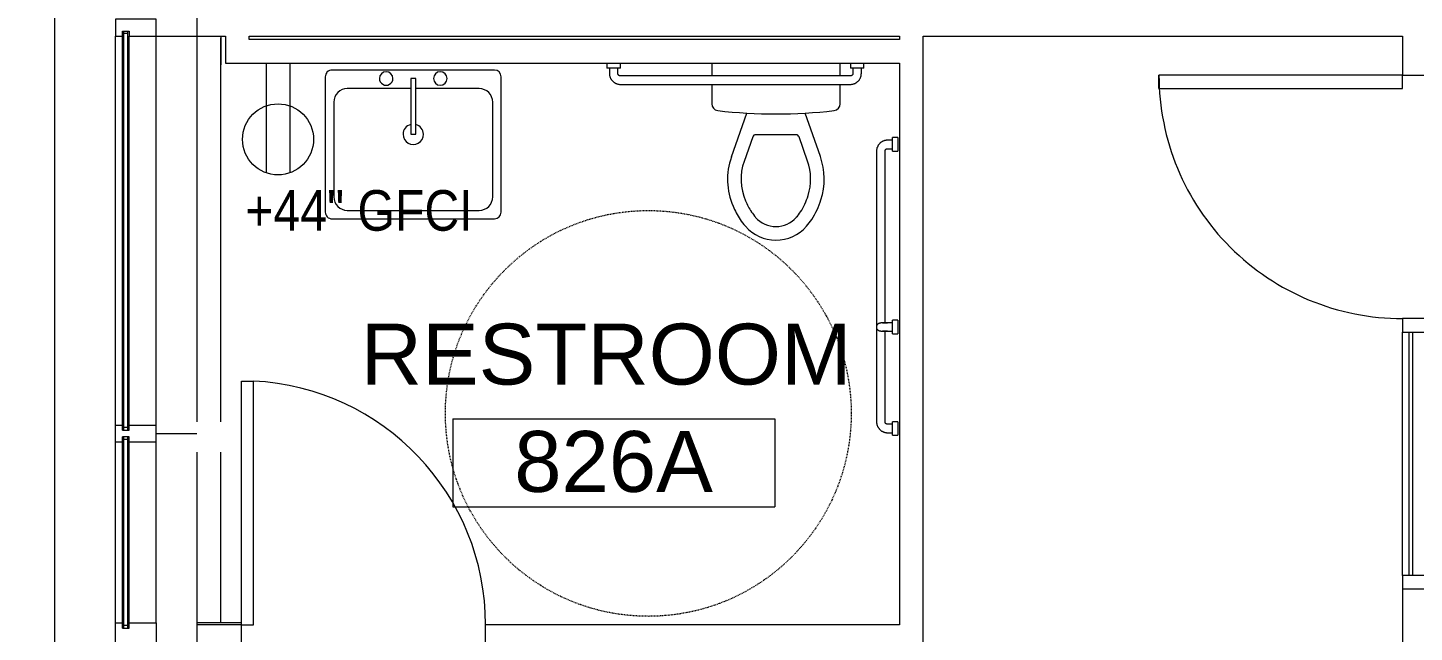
# Model space of a CAD drawing. Header units: inches. Extents: x 1 to 4637, y -664 to 702.
# Drawn here: x 1023 to 1228, y -492 to -402.6 of the extents above; entities that cross this region are included whole.
import ezdxf

# ---------------------------------------------------------------- set-up
doc = ezdxf.new("R2010")
doc.units = ezdxf.units.IN
doc.header["$MEASUREMENT"] = 0
doc.linetypes.add('Hidden 1_8_', pattern=[0.1875, 0.125, -0.0625])
doc.linetypes.add('IMPORT-Hidden 1_8_', pattern=[0.1875, 0.125, -0.0625])
for name, color, linetype, lineweight in [('A-ANNO-NOTE', 131, 'Continuous', 20), ('A-AREA-IDEN', 2, 'Continuous', 20), ('A-DETL-HDLN', 7, 'IMPORT-Hidden 1_8_', 9), ('A-DOOR', 31, 'Continuous', 9), ('A-DOOR-FRAM', 31, 'Continuous', 9), ('A-GLAZ', 151, 'Continuous', 9), ('A-WALL', 113, 'Continuous', 50), ('B-BASE', 7, 'Continuous', 9), ('E-ELEC-FIXT-IDEN', 2, 'Continuous', 9), ('I-WALL', 2, 'Continuous', 9), ('NABCA_dwg', 8, 'Continuous', 9), ('NB-WIND-EXT', 7, 'Continuous', 9), ('P-SANR-FIXT', 6, 'Continuous', 9), ('Q-SPCQ', 91, 'Continuous', 9)]:
    doc.layers.add(name, color=color, linetype=linetype, lineweight=lineweight)
doc.styles.add('Arial', font='arial.ttf', dxfattribs={"height": 9})
doc.styles.add('Arial_2', font='arial.ttf', dxfattribs={"width": 0.85, "height": 6})

# ---------------------------------------------------------------- blocks, each defined once
blk = doc.blocks.new('Single-Flush - 36_ x 96_-2392455-New Construction - Tel_Data_Elec Plan')
at = {"layer": 'A-DOOR', "color": 250, "lineweight": 20}
for p, q in [((16.25, -1.75), (16.25, -37.77)), ((18, -1.75), (16.25, -1.75)), ((18, -1.75), (18, -37.77)), ((18, -37.77), (16.25, -37.77))]:
    blk.add_line(p, q, dxfattribs=at)
at = {"layer": 'A-DOOR'}
blk.add_arc((18, -1.75), 36.07, 180, 267.2188, dxfattribs=at)
blk = doc.blocks.new('Single-Flush - With Sidelight - 36_ x 96_-2457192-New Construction - Tel_Data_Elec Plan')
at = {"layer": 'A-DOOR', "color": 250, "lineweight": 20}
for p, q in [((-16, -1.75), (-18, -1.75)), ((-18, -1.75), (-18, -37.75)), ((-16, -37.75), (-16, -1.75)), ((-16, -37.75), (-18, -37.75))]:
    blk.add_line(p, q, dxfattribs=at)
at = {"layer": 'A-DOOR'}
blk.add_arc((-18, -1.75), 36, 270, 0, dxfattribs=at)
at = {"layer": 'A-DOOR-FRAM', "color": 250, "lineweight": 20}
blk.add_line((58, 1.75), (58, -1.75), dxfattribs=at)
at = {"layer": 'A-GLAZ', "color": 250, "lineweight": 20}
for p, q in [((20, -0.75), (20, -0.25)), ((20, -0.25), (56, -0.25)), ((56, -0.75), (20, -0.75)), ((56, -0.25), (56, -0.75))]:
    blk.add_line(p, q, dxfattribs=at)
blk = doc.blocks.new('Toilet - Wall-Mounted - 2D - ADA-993703-New Construction - Tel_Data_Elec Plan')
at = {"layer": 'P-SANR-FIXT', "lineweight": 13}
for p, q in [((-9.5, 0), (-9.5, -1.87)), ((9.5, -1.87), (9.5, 0)), ((-9.5, -3.12), (-9.5, -6)), ((9.5, -6), (9.5, -3.12)), ((-6.59, -13.86), (-4.32, -7.37)), ((6.57, -13.8), (4.32, -7.37)), ((-3.43, -10.9), (-4.71, -14.52)), ((2.96, -10.56), (-2.96, -10.56)), ((4.68, -14.46), (3.43, -10.9))]:
    blk.add_line(p, q, dxfattribs=at)
for centre, radius, start, end in [((-8.5, -6), 1, 180, 263.316), ((8.5, -6), 1, 276.684, 360), ((0, 66.53), 74.03, 263.316, 276.684), ((-2.96, -11.06), 0.5, 90, 160.6685), ((2.96, -11.06), 0.5, 19.3315, 90), ((2.84, -17.17), 10, 160.6685, 203.3287), ((-2.87, -17.11), 10, 342.1371, 19.3315), ((2.84, -17.17), 8, 160.6685, 203.3287), ((-2.87, -17.11), 8, 342.1371, 19.3315), ((6.53, -15.58), 12.01, 203.3287, 212.1619), ((-5.91, -16.13), 11.2, 328.4728, 342.1371), ((-5.91, -16.13), 13.2, 328.2162, 342.1371), ((6.53, -15.58), 14.01, 203.3287, 212.3538), ((3.98, -16.66), 9.29, 214.879, 221.2014), ((-3.98, -16.66), 9.29, 318.7986, 325.0594), ((3.98, -16.66), 11.29, 214.6359, 221.2014), ((0, -20.15), 6, 221.2014, 318.7986), ((0, -20.15), 4, 221.2014, 318.7986), ((-3.98, -16.66), 11.29, 318.7986, 325.3641)]:
    blk.add_arc(centre, radius, start, end, dxfattribs=at)
blk = doc.blocks.new('Sink-Single - 2D - wall hosted - Default-2410595-New Construction - Tel_Data_Elec Plan')
at = {"layer": 'P-SANR-FIXT', "lineweight": 13}
for p, q in [((25.06, 24.75), (1.06, 24.75)), ((25.06, 24.75), (1.06, 24.75)), ((0.06, 23.75), (0.06, 3.75)), ((0.06, 23.75), (0.06, 3.75)), ((22.81, 23.5), (3.31, 23.5)), ((26.06, 3.75), (26.06, 23.75)), ((26.06, 3.75), (26.06, 23.75)), ((1.31, 21.5), (1.31, 7.5)), ((24.81, 7.5), (24.81, 21.5)), ((13.43, 12.25), (12.68, 12.25)), ((12.68, 12.25), (12.68, 4)), ((13.43, 4), (13.43, 12.25)), ((3.31, 5.5), (12.68, 5.5)), ((13.43, 5.5), (22.81, 5.5)), ((1.06, 2.75), (25.06, 2.75)), ((1.06, 2.75), (25.06, 2.75)), ((12.68, 4), (13.43, 4))]:
    blk.add_line(p, q, dxfattribs=at)
for centre, radius, start, end in [((1.06, 23.75), 1, 90, 180), ((1.06, 23.75), 1, 90, 180), ((25.06, 23.75), 1, 360, 90), ((25.06, 23.75), 1, 360, 90), ((3.31, 21.5), 2, 90, 180), ((22.81, 21.5), 2, 0, 90), ((13.06, 12.25), 1.5, 360, 180), ((13.06, 12.25), 1.5, 180, 255.5225), ((13.06, 12.25), 1.5, 284.4775, 0), ((3.31, 7.5), 2, 180, 270), ((22.81, 7.5), 2, 270, 0), ((9.06, 4), 1, 0, 180), ((17.06, 4), 1, 360, 180), ((1.06, 3.75), 1, 180, 270), ((1.06, 3.75), 1, 180, 270), ((9.06, 4), 1, 180, 360), ((17.06, 4), 1, 180, 0), ((25.06, 3.75), 1, 270, 360), ((25.06, 3.75), 1, 270, 0)]:
    blk.add_arc(centre, radius, start, end, dxfattribs=at)
blk = doc.blocks.new('ADA - toilet_3-piece_grab_bars - 17_ Seat Height-2410617-New Construction - Tel_Data_Elec Plan')
at = {"layer": 'Q-SPCQ'}
for p, q in [((-9.06, -1.75), (-9.06, -2.5)), ((-7.06, -2.5), (-7.06, -1.75)), ((26.94, -1.75), (26.94, -2.5)), ((28.94, -2.5), (28.94, -1.75)), ((-7.06, -2.5), (-9.06, -2.5)), ((-8.68, -2.5), (-8.68, -3.25)), ((-7.43, -3.25), (-7.43, -2.5)), ((26.94, -3.62), (-7.06, -3.62)), ((28.94, -2.5), (26.94, -2.5)), ((27.32, -2.5), (27.32, -3.25)), ((28.57, -3.25), (28.57, -2.5)), ((-7.06, -4.87), (26.94, -4.87)), ((33.19, -13.12), (32.44, -13.12)), ((33.94, -12.75), (33.19, -12.75)), ((33.19, -14.75), (33.19, -12.75)), ((33.94, -12.75), (33.94, -14.75)), ((30.82, -14.75), (30.82, -54.75)), ((32.07, -40.13), (32.07, -14.75)), ((32.44, -14.38), (33.19, -14.38)), ((33.19, -14.75), (33.94, -14.75)), ((33.19, -40.13), (32.44, -40.13)), ((33.19, -40.13), (32.44, -40.13)), ((33.94, -39.75), (33.19, -39.75)), ((33.19, -41.75), (33.19, -39.75)), ((33.94, -39.75), (33.94, -41.75)), ((32.07, -54.75), (32.07, -41.36)), ((32.44, -41.37), (33.19, -41.37)), ((32.44, -41.37), (33.19, -41.37)), ((33.19, -41.75), (33.94, -41.75)), ((33.19, -55.12), (32.44, -55.12)), ((33.94, -54.75), (33.19, -54.75)), ((33.19, -56.75), (33.19, -54.75)), ((33.94, -54.75), (33.94, -56.75)), ((32.44, -56.37), (33.19, -56.37)), ((33.19, -56.75), (33.94, -56.75))]:
    blk.add_line(p, q, dxfattribs=at)
at = {"layer": 'Q-SPCQ', "flags": 128}
for points in [[(-8.68, -3.25), (-8.68, -3.31), (-8.68, -3.38), (-8.67, -3.44), (-8.66, -3.51), (-8.65, -3.57), (-8.64, -3.64), (-8.62, -3.7), (-8.6, -3.76), (-8.58, -3.82), (-8.56, -3.88), (-8.53, -3.94), (-8.5, -4), (-8.47, -4.06), (-8.44, -4.11), (-8.4, -4.17), (-8.36, -4.22), (-8.32, -4.27), (-8.28, -4.32), (-8.24, -4.37), (-8.19, -4.42), (-8.14, -4.46), (-8.09, -4.5), (-8.04, -4.54), (-7.99, -4.58), (-7.94, -4.62), (-7.88, -4.65), (-7.82, -4.68), (-7.77, -4.71), (-7.71, -4.74), (-7.65, -4.76), (-7.59, -4.79), (-7.52, -4.81), (-7.46, -4.82), (-7.4, -4.84), (-7.34, -4.85), (-7.27, -4.86), (-7.21, -4.87), (-7.14, -4.87), (-7.08, -4.87), (-7.06, -4.87)], [(-7.06, -3.62), (-7.07, -3.62), (-7.09, -3.62), (-7.1, -3.62), (-7.12, -3.62), (-7.13, -3.62), (-7.15, -3.61), (-7.16, -3.61), (-7.18, -3.61), (-7.19, -3.6), (-7.2, -3.6), (-7.22, -3.59), (-7.23, -3.58), (-7.25, -3.58), (-7.26, -3.57), (-7.27, -3.56), (-7.28, -3.55), (-7.29, -3.54), (-7.31, -3.53), (-7.32, -3.52), (-7.33, -3.51), (-7.34, -3.5), (-7.35, -3.49), (-7.36, -3.48), (-7.37, -3.47), (-7.37, -3.45), (-7.38, -3.44), (-7.39, -3.43), (-7.4, -3.41), (-7.4, -3.4), (-7.41, -3.39), (-7.41, -3.37), (-7.42, -3.36), (-7.42, -3.34), (-7.43, -3.33), (-7.43, -3.31), (-7.43, -3.3), (-7.43, -3.28), (-7.43, -3.27), (-7.43, -3.25), (-7.43, -3.25)], [(26.94, -4.87), (27.01, -4.87), (27.07, -4.87), (27.14, -4.86), (27.2, -4.85), (27.26, -4.84), (27.33, -4.83), (27.39, -4.81), (27.45, -4.79), (27.51, -4.77), (27.57, -4.75), (27.63, -4.72), (27.69, -4.69), (27.75, -4.66), (27.8, -4.63), (27.86, -4.59), (27.91, -4.55), (27.96, -4.51), (28.01, -4.47), (28.06, -4.43), (28.11, -4.38), (28.15, -4.33), (28.19, -4.29), (28.23, -4.23), (28.27, -4.18), (28.31, -4.13), (28.34, -4.07), (28.37, -4.02), (28.4, -3.96), (28.43, -3.9), (28.46, -3.84), (28.48, -3.78), (28.5, -3.72), (28.52, -3.65), (28.53, -3.59), (28.54, -3.53), (28.55, -3.46), (28.56, -3.4), (28.56, -3.33), (28.57, -3.27), (28.57, -3.25)], [(27.32, -3.25), (27.32, -3.26), (27.31, -3.28), (27.31, -3.29), (27.31, -3.31), (27.31, -3.32), (27.31, -3.34), (27.3, -3.35), (27.3, -3.37), (27.29, -3.38), (27.29, -3.4), (27.28, -3.41), (27.27, -3.42), (27.27, -3.44), (27.26, -3.45), (27.25, -3.46), (27.24, -3.47), (27.23, -3.49), (27.22, -3.5), (27.21, -3.51), (27.2, -3.52), (27.19, -3.53), (27.18, -3.54), (27.17, -3.55), (27.16, -3.56), (27.14, -3.57), (27.13, -3.57), (27.12, -3.58), (27.1, -3.59), (27.09, -3.59), (27.08, -3.6), (27.06, -3.6), (27.05, -3.61), (27.03, -3.61), (27.02, -3.62), (27, -3.62), (26.99, -3.62), (26.98, -3.62), (26.96, -3.62), (26.95, -3.62), (26.94, -3.62)], [(32.44, -13.12), (32.38, -13.13), (32.31, -13.13), (32.25, -13.14), (32.18, -13.15), (32.12, -13.16), (32.05, -13.17), (31.99, -13.19), (31.93, -13.21), (31.87, -13.23), (31.81, -13.25), (31.75, -13.28), (31.69, -13.31), (31.63, -13.34), (31.58, -13.37), (31.52, -13.41), (31.47, -13.45), (31.42, -13.49), (31.37, -13.53), (31.32, -13.57), (31.28, -13.62), (31.23, -13.67), (31.19, -13.71), (31.15, -13.77), (31.11, -13.82), (31.07, -13.87), (31.04, -13.93), (31.01, -13.98), (30.98, -14.04), (30.95, -14.1), (30.93, -14.16), (30.9, -14.22), (30.88, -14.28), (30.87, -14.35), (30.85, -14.41), (30.84, -14.47), (30.83, -14.54), (30.82, -14.6), (30.82, -14.67), (30.82, -14.73), (30.82, -14.75)], [(32.07, -14.75), (32.07, -14.74), (32.07, -14.72), (32.07, -14.71), (32.07, -14.69), (32.07, -14.68), (32.08, -14.66), (32.08, -14.65), (32.09, -14.63), (32.09, -14.62), (32.1, -14.6), (32.1, -14.59), (32.11, -14.58), (32.12, -14.56), (32.12, -14.55), (32.13, -14.54), (32.14, -14.53), (32.15, -14.51), (32.16, -14.5), (32.17, -14.49), (32.18, -14.48), (32.19, -14.47), (32.2, -14.46), (32.21, -14.45), (32.23, -14.44), (32.24, -14.43), (32.25, -14.43), (32.26, -14.42), (32.28, -14.41), (32.29, -14.41), (32.31, -14.4), (32.32, -14.4), (32.33, -14.39), (32.35, -14.39), (32.36, -14.38), (32.38, -14.38), (32.39, -14.38), (32.41, -14.38), (32.42, -14.38), (32.44, -14.38), (32.44, -14.38)], [(30.83, -40.63), (30.83, -40.6), (30.84, -40.58), (30.85, -40.55), (30.86, -40.53), (30.87, -40.51), (30.88, -40.48), (30.89, -40.46), (30.9, -40.44), (30.91, -40.42), (30.93, -40.4), (30.94, -40.38), (30.96, -40.36), (30.97, -40.34), (30.99, -40.32), (31.01, -40.3), (31.02, -40.28), (31.04, -40.27), (31.06, -40.25), (31.08, -40.24), (31.1, -40.22), (31.12, -40.21), (31.15, -40.2), (31.17, -40.19), (31.19, -40.18), (31.21, -40.17), (31.24, -40.16), (31.26, -40.15), (31.29, -40.14), (31.31, -40.14), (31.33, -40.13), (31.36, -40.13), (31.38, -40.13), (31.41, -40.13), (31.43, -40.13), (31.44, -40.13)], [(31.44, -41.37), (31.42, -41.37), (31.39, -41.37), (31.37, -41.37), (31.34, -41.37), (31.32, -41.36), (31.29, -41.36), (31.27, -41.35), (31.24, -41.34), (31.22, -41.33), (31.2, -41.33), (31.17, -41.32), (31.15, -41.3), (31.13, -41.29), (31.11, -41.28), (31.09, -41.27), (31.07, -41.25), (31.05, -41.24), (31.03, -41.22), (31.01, -41.2), (30.99, -41.19), (30.98, -41.17), (30.96, -41.15), (30.94, -41.13), (30.93, -41.11), (30.92, -41.09), (30.9, -41.07), (30.89, -41.04), (30.88, -41.02), (30.87, -41), (30.86, -40.98), (30.85, -40.95), (30.84, -40.93), (30.84, -40.91), (30.83, -40.88), (30.83, -40.86)], [(31.44, -40.13), (31.44, -40.13), (31.44, -40.13), (31.45, -40.13), (31.45, -40.13), (31.46, -40.13)], [(32.44, -40.13), (32.4, -40.13), (32.36, -40.13), (32.32, -40.13), (32.28, -40.13), (32.24, -40.13), (32.2, -40.13), (32.16, -40.13), (32.13, -40.13), (32.09, -40.13), (32.05, -40.13), (32.02, -40.13), (31.98, -40.13), (31.94, -40.13), (31.91, -40.13), (31.88, -40.13), (31.84, -40.13), (31.81, -40.13), (31.78, -40.13), (31.75, -40.13), (31.72, -40.13), (31.7, -40.13), (31.67, -40.13), (31.65, -40.13), (31.62, -40.13), (31.6, -40.13), (31.58, -40.13), (31.56, -40.13), (31.54, -40.13), (31.52, -40.13), (31.51, -40.13), (31.5, -40.13), (31.48, -40.13), (31.47, -40.13), (31.46, -40.13), (31.46, -40.13), (31.45, -40.13), (31.45, -40.13), (31.44, -40.13), (31.44, -40.13)], [(31.69, -40.13), (31.72, -40.13), (31.74, -40.13), (31.77, -40.13), (31.8, -40.13), (31.84, -40.13), (31.87, -40.13), (31.9, -40.13), (31.93, -40.13), (31.97, -40.13), (32.01, -40.13), (32.04, -40.13), (32.08, -40.13), (32.12, -40.13), (32.15, -40.13), (32.19, -40.13), (32.23, -40.13), (32.27, -40.13), (32.31, -40.13), (32.35, -40.13), (32.39, -40.13), (32.43, -40.13), (32.44, -40.13)], [(31.46, -41.37), (31.46, -41.37), (31.45, -41.37), (31.45, -41.37), (31.44, -41.37), (31.44, -41.37)], [(31.44, -41.37), (31.44, -41.37), (31.44, -41.37), (31.45, -41.37), (31.45, -41.37), (31.46, -41.37), (31.47, -41.37), (31.48, -41.37), (31.49, -41.37), (31.51, -41.37), (31.52, -41.37), (31.54, -41.37), (31.55, -41.37), (31.57, -41.37), (31.59, -41.37), (31.62, -41.37), (31.64, -41.37), (31.66, -41.37), (31.69, -41.37), (31.72, -41.37), (31.74, -41.37), (31.77, -41.37), (31.8, -41.37), (31.84, -41.37), (31.87, -41.37), (31.9, -41.37), (31.93, -41.37), (31.97, -41.37), (32.01, -41.37), (32.04, -41.37), (32.08, -41.37), (32.12, -41.37), (32.15, -41.37), (32.19, -41.37), (32.23, -41.37), (32.27, -41.37), (32.31, -41.37), (32.35, -41.37), (32.39, -41.37), (32.43, -41.37), (32.44, -41.37)], [(32.44, -41.37), (32.4, -41.37), (32.36, -41.37), (32.32, -41.37), (32.28, -41.37), (32.24, -41.37), (32.2, -41.37), (32.16, -41.37), (32.13, -41.37), (32.09, -41.37), (32.05, -41.37), (32.02, -41.37), (31.98, -41.37), (31.94, -41.37), (31.91, -41.37), (31.88, -41.37), (31.84, -41.37), (31.81, -41.37), (31.78, -41.37), (31.75, -41.37), (31.72, -41.37), (31.7, -41.37), (31.67, -41.37)], [(30.82, -54.75), (30.82, -54.81), (30.82, -54.88), (30.83, -54.94), (30.84, -55.01), (30.85, -55.07), (30.86, -55.14), (30.88, -55.2), (30.9, -55.26), (30.92, -55.32), (30.94, -55.38), (30.97, -55.44), (31, -55.5), (31.03, -55.56), (31.06, -55.61), (31.1, -55.67), (31.14, -55.72), (31.18, -55.77), (31.22, -55.82), (31.26, -55.87), (31.31, -55.92), (31.36, -55.96), (31.41, -56), (31.46, -56.04), (31.51, -56.08), (31.56, -56.12), (31.62, -56.15), (31.68, -56.18), (31.73, -56.21), (31.79, -56.24), (31.85, -56.26), (31.91, -56.29), (31.98, -56.31), (32.04, -56.32), (32.1, -56.34), (32.16, -56.35), (32.23, -56.36), (32.29, -56.37), (32.36, -56.37), (32.42, -56.37), (32.44, -56.37)], [(32.44, -55.12), (32.43, -55.12), (32.41, -55.12), (32.4, -55.12), (32.38, -55.12), (32.37, -55.12), (32.35, -55.11), (32.34, -55.11), (32.32, -55.11), (32.31, -55.1), (32.3, -55.1), (32.28, -55.09), (32.27, -55.08), (32.25, -55.08), (32.24, -55.07), (32.23, -55.06), (32.22, -55.05), (32.21, -55.04), (32.19, -55.03), (32.18, -55.02), (32.17, -55.01), (32.16, -55), (32.15, -54.99), (32.14, -54.98), (32.13, -54.97), (32.13, -54.95), (32.12, -54.94), (32.11, -54.93), (32.1, -54.91), (32.1, -54.9), (32.09, -54.89), (32.09, -54.87), (32.08, -54.86), (32.08, -54.84), (32.07, -54.83), (32.07, -54.81), (32.07, -54.8), (32.07, -54.78), (32.07, -54.77), (32.07, -54.75), (32.07, -54.75)]]:
    blk.add_lwpolyline(points, dxfattribs=at)
blk = doc.blocks.new('NABCA_dwg_MA-2900-8th-120718_dwg-2391440-New Construction - Test Fit Plan-2421454-New Construction - Tel_Data_Elec Plan')
at = {"layer": 'B-BASE'}
for p, q in [((-8363.41, -3643.95), (-8364.01, -3643.95)), ((-8359.21, -3644.33), (-8353.21, -3644.33)), ((-8353.21, -3644.33), (-8353.21, -3701.33)), ((-8349.66, -3701.33), (-8349.66, -3644.58)), ((-8363.41, -3702.2), (-8364.01, -3702.2)), ((-8365.21, -3731.08), (-8365.21, -3704.33)), ((-8363.41, -3703.95), (-8364.01, -3703.95)), ((-8359.21, -3703.08), (-8353.21, -3703.08)), ((-8353.21, -3705.83), (-8353.21, -3731.08)), ((-8349.66, -3731.08), (-8349.66, -3705.83)), ((-8363.41, -3731.45), (-8364.01, -3731.45))]:
    blk.add_line(p, q, dxfattribs=at)
at = {"layer": 'B-BASE', "flags": 128}
for points in [[(-5935.21, -3896.6), (-5935.21, -3904.1), (-8374.21, -3904.1), (-8374.21, -2881.08), (-8378.21, -2881.08), (-8378.21, -2538.1), (-5818.21, -2538.1), (-5818.21, -2548.1)], [(-8365.21, -3701.83), (-8365.21, -3644.33), (-8364.21, -3644.33), (-8364.21, -3643.58), (-8363.21, -3643.58), (-8363.21, -3644.33), (-8359.21, -3644.33), (-8359.21, -3641.83), (-8365.21, -3641.83), (-8365.21, -3644.33)], [(-8359.21, -3731.08), (-8359.21, -3704.83), (-8359.21, -3701.33), (-8359.21, -3644.33), (-8359.21, -3641.83)], [(-8359.21, -3704.33), (-8363.21, -3704.33), (-8363.21, -3703.58), (-8364.21, -3703.58), (-8364.21, -3704.33), (-8365.21, -3704.33), (-8365.21, -3701.83), (-8364.21, -3701.83), (-8364.21, -3702.58), (-8363.21, -3702.58), (-8363.21, -3701.83), (-8359.21, -3701.83)]]:
    blk.add_lwpolyline(points, dxfattribs=at)
blk.add_lwpolyline([(-8363.21, -3731.83), (-8363.21, -3731.08), (-8359.21, -3731.08), (-8359.21, -3735.08), (-8363.21, -3735.08), (-8363.21, -3734.33), (-8364.21, -3734.33), (-8364.21, -3735.08), (-8365.21, -3735.08), (-8365.21, -3731.08), (-8364.21, -3731.08), (-8364.21, -3731.83)], close=True, dxfattribs=at)
at = {"layer": 'NB-WIND-EXT'}
for p, q in [((-8364.21, -3702.58), (-8364.21, -3644.33)), ((-8364.01, -3702.58), (-8364.01, -3643.58)), ((-8363.41, -3702.58), (-8363.41, -3643.58)), ((-8363.21, -3702.58), (-8363.21, -3644.33)), ((-8364.21, -3731.83), (-8364.21, -3703.58)), ((-8364.01, -3731.83), (-8364.01, -3703.58)), ((-8363.41, -3731.83), (-8363.41, -3703.58)), ((-8363.21, -3731.83), (-8363.21, -3703.58))]:
    blk.add_line(p, q, dxfattribs=at)
blk = doc.blocks.new('NABCA_dwg-2391440-New Construction - Tel_Data_Elec Plan')
at = {"layer": 'A-WALL', "color": 250, "lineweight": 20}
for p, q in [((1752.82, -403.83), (1752.82, -408.08)), ((1749.27, -490.58), (1749.27, -490.85))]:
    blk.add_line(p, q, dxfattribs=at)
at = {"layer": 'A-WALL', "color": 250, "lineweight": 20, "flags": 128}
blk.add_lwpolyline([(1755.9, -490.85), (1755.9, -490.58), (1749.27, -490.58)], dxfattribs=at)
blk.add_blockref('NABCA_dwg_MA-2900-8th-120718_dwg-2391440-New Construction - Test Fit Plan-2421454-New Construction - Tel_Data_Elec Plan', (10102.48, 3240.5))
blk = doc.blocks.new('FORM Room Tag - Name _ Number-2260771-New Construction - Tel_Data_Elec Plan')
at = {"layer": 'A-AREA-IDEN'}
for p, q in [((-0.2444, -0.0231), (-0.2444, -0.1589)), ((-0.2444, -0.0231), (0.2515, -0.0231)), ((0.2515, -0.0231), (0.2515, -0.1589)), ((-0.2444, -0.1589), (0.2515, -0.1589))]:
    blk.add_line(p, q, dxfattribs=at)

msp = doc.modelspace()

# ---------------------------------------------------------------- linework, layer by layer
at = {"layer": 'A-ANNO-NOTE'}
for p, q in [((1058.3, -407.83), (1058.3, -424.03)), ((1061.78, -407.83), (1061.78, -424.03))]:
    msp.add_line(p, q, dxfattribs=at)
msp.add_circle((1060.04, -419.08), 5.25, dxfattribs=at)
at = {"layer": 'A-DETL-HDLN', "linetype": 'Hidden 1_8_'}
msp.add_circle((1114.79, -459.6), 30, dxfattribs=at)
at = {"layer": 'I-WALL', "color": 250, "lineweight": 20}
for p, q in [((1048.04, -400.33), (1048.04, -403.83)), ((1048.04, -403.83), (1052.29, -403.83)), ((1052.29, -403.83), (1052.29, -407.83)), ((1055.79, -403.83), (1151.91, -403.83)), ((1055.79, -404.33), (1055.79, -403.83)), ((1151.91, -403.83), (1151.91, -404.33)), ((1155.41, -403.83), (1226.29, -403.83)), ((1155.41, -494.35), (1155.41, -403.83)), ((1226.29, -403.83), (1226.29, -409.58)), ((1151.91, -404.33), (1055.79, -404.33)), ((1052.29, -407.83), (1151.91, -407.83)), ((1151.91, -407.83), (1151.91, -490.85)), ((1226.29, -409.58), (1229.79, -409.58)), ((1229.79, -445.58), (1226.29, -445.58)), ((1226.29, -445.58), (1226.29, -447.58)), ((1226.29, -447.58), (1229.79, -447.58)), ((1226.29, -483.58), (1226.29, -648.6)), ((1229.79, -483.58), (1226.29, -483.58)), ((1054.66, -490.85), (1048.04, -490.85)), ((1048.04, -490.85), (1048.04, -494.35)), ((1054.66, -494.35), (1054.66, -490.85)), ((1151.91, -490.85), (1090.66, -490.85)), ((1090.66, -490.85), (1090.66, -494.35))]:
    msp.add_line(p, q, dxfattribs=at)
at = {"layer": 'I-WALL', "lineweight": 13}
msp.add_line((1226.29, -483.58), (1226.29, -447.58), dxfattribs=at)

# ---------------------------------------------------------------- block references
at = {"layer": 'A-AREA-IDEN', "xscale": 95.99999999999994, "yscale": 95.99999999999994, "zscale": 95.99999999999994}
msp.add_blockref('FORM Room Tag - Name _ Number-2260771-New Construction - Tel_Data_Elec Plan', (1109.37, -458.16), dxfattribs=at)
at = {"layer": 'A-DOOR', "lineweight": 13}
for name, p, rotation in [('Single-Flush - With Sidelight - 36_ x 96_-2457192-New Construction - Tel_Data_Elec Plan', (1228.04, -427.58), 270), ('Single-Flush - 36_ x 96_-2392455-New Construction - Tel_Data_Elec Plan', (1072.66, -492.6), 180)]:
    msp.add_blockref(name, p, dxfattribs=dict(at, rotation=rotation))
at = {"layer": 'NABCA_dwg', "color": 7}
msp.add_blockref('NABCA_dwg-2391440-New Construction - Tel_Data_Elec Plan', (-701.24, 0), dxfattribs=at)
at = {"layer": 'P-SANR-FIXT', "lineweight": 13}
for name, p in [('ADA - toilet_3-piece_grab_bars - 17_ Seat Height-2410617-New Construction - Tel_Data_Elec Plan', (1117.72, -406.08)), ('Toilet - Wall-Mounted - 2D - ADA-993703-New Construction - Tel_Data_Elec Plan', (1133.66, -407.83))]:
    msp.add_blockref(name, p, dxfattribs=at)
at = {"layer": 'P-SANR-FIXT', "lineweight": 13, "rotation": 180}
msp.add_blockref('Sink-Single - 2D - wall hosted - Default-2410595-New Construction - Tel_Data_Elec Plan', (1093.09, -406.08), dxfattribs=at)

# ---------------------------------------------------------------- texts
at = {"layer": 'A-AREA-IDEN', "lineweight": 9, "char_height": 9, "attachment_point": 1, "style": 'Arial'}
for s, insert, width in [('RESTROOM', (1072.24, -446.33), 89.688), ('826A', (1094.97, -462.2), 35.754)]:
    msp.add_mtext(s, dxfattribs=dict(at, insert=insert, width=width))
at = {"layer": 'E-ELEC-FIXT-IDEN', "insert": (1055.2, -426.59), "char_height": 6, "width": 41.7231, "attachment_point": 1, "style": 'Arial_2'}
msp.add_mtext('+44" GFCI', dxfattribs=at)

doc.saveas('drawing.dxf')
